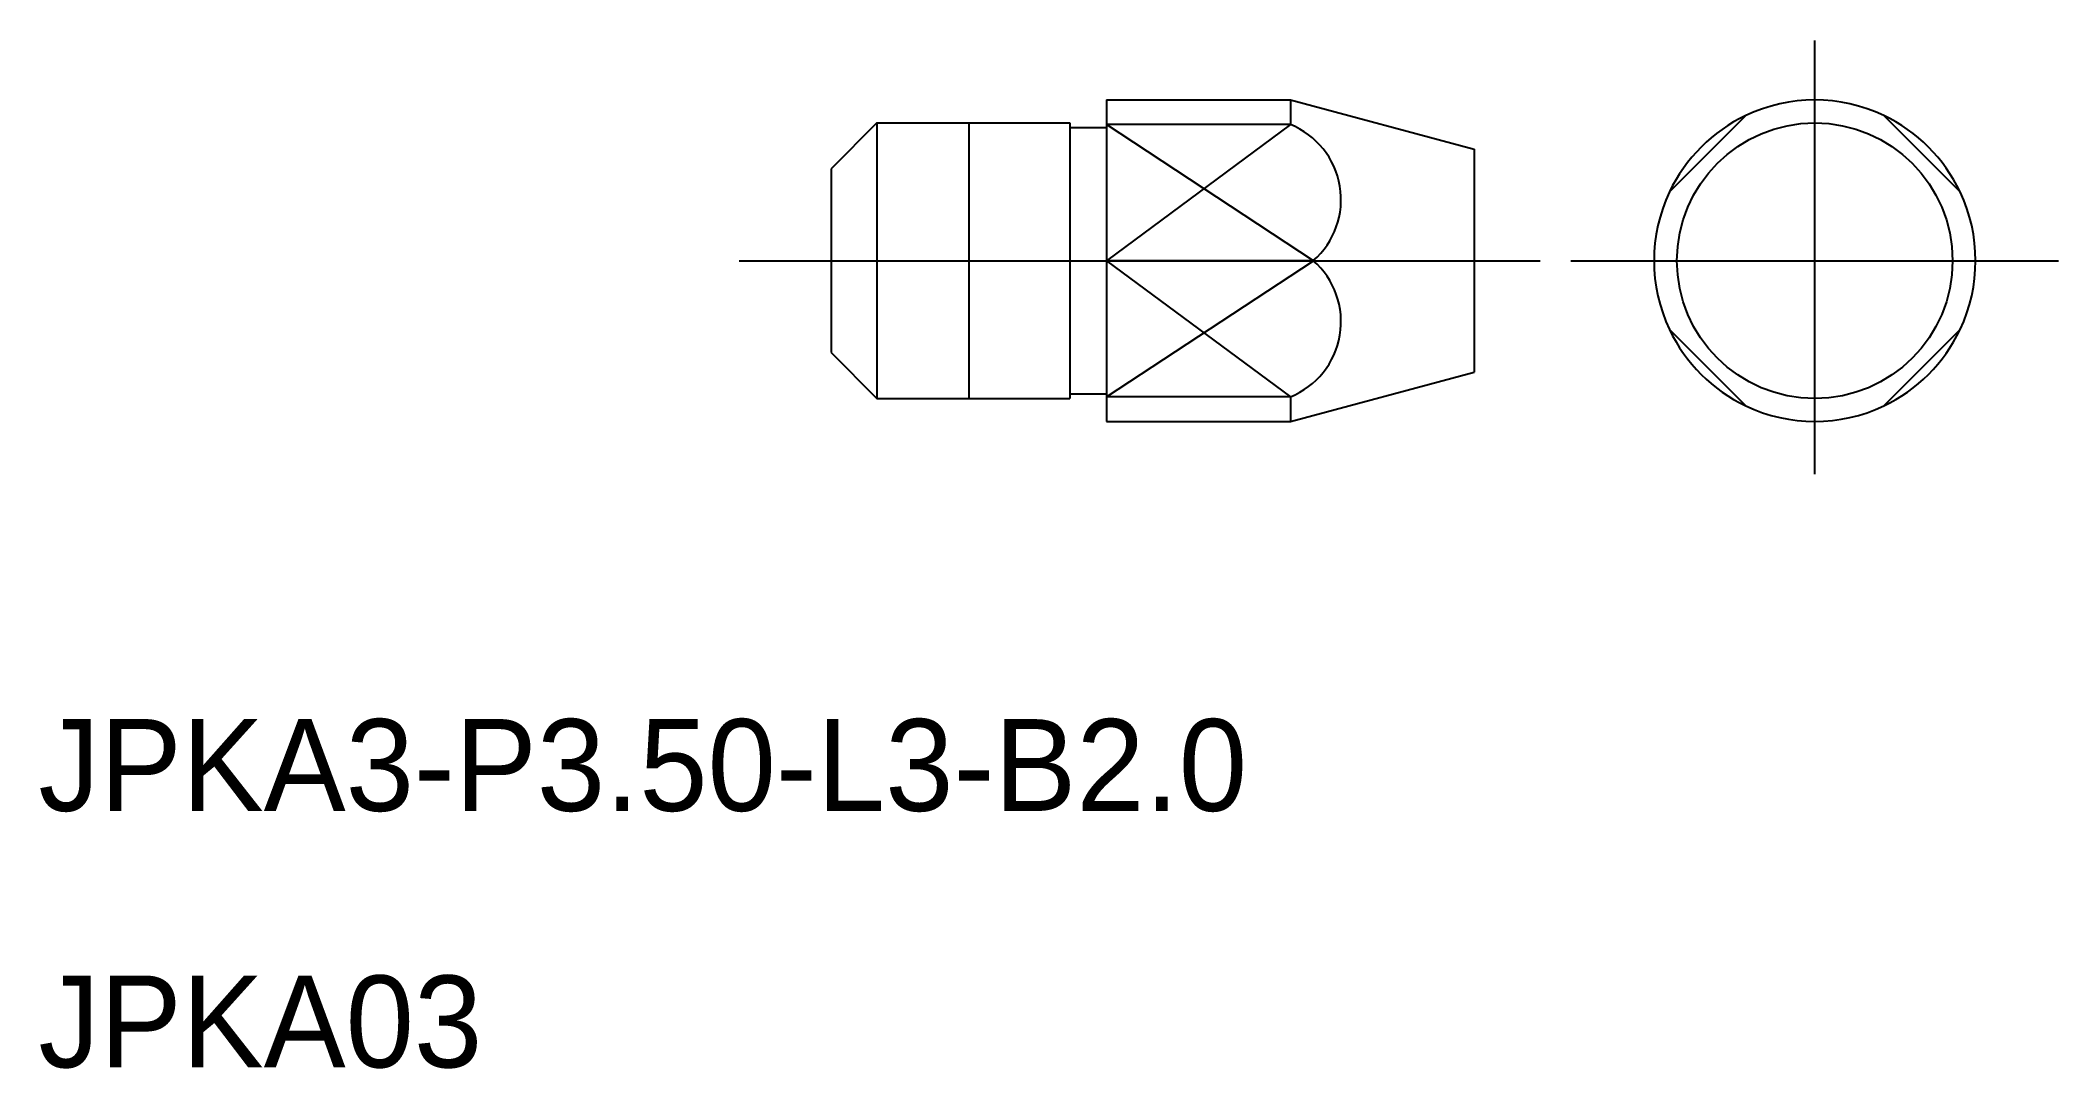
# Model space of a CAD drawing. Extents: x 576.3 to 598.3, y 576.8 to 588.
import ezdxf

# ---------------------------------------------------------------- set-up
doc = ezdxf.new("R2010")
doc.units = 0
for name, pattern in [('CENTER', [50.8, 31.75, -6.35, 6.35, -6.35]), ('DASHED', [19.05, 12.7, -6.35]), ('PHANTOM', [63.5, 31.75, -6.35, 6.35, -6.35, 6.35, -6.35])]:
    doc.linetypes.add(name, pattern=pattern)
doc.layers.get('0').update_dxf_attribs({"linetype": 'CONTINUOUS'})
doc.layers.add('CENTER', color=1, linetype='CENTER')

msp = doc.modelspace()

# ---------------------------------------------------------------- linework, layer by layer
at = {"color": 7, "linetype": 'CONTINUOUS'}
for p, q in [((587.927, 587.381), (587.927, 583.881)), ((587.927, 587.381), (589.927, 587.381)), ((589.927, 587.381), (589.927, 587.114)), ((589.927, 587.381), (591.927, 586.846)), ((585.427, 587.131), (584.927, 586.631)), ((585.427, 587.131), (587.527, 587.131)), ((585.427, 587.131), (585.427, 584.131)), ((587.527, 587.131), (587.527, 584.131)), ((587.527, 587.081), (587.927, 587.081)), ((589.927, 587.114), (587.927, 587.114)), ((594.054, 586.381), (594.885, 587.213)), ((596.385, 587.213), (597.216, 586.381)), ((591.927, 586.846), (591.927, 584.417)), ((584.927, 586.631), (584.927, 584.631)), ((590.177, 585.631), (587.927, 585.631)), ((594.885, 584.05), (594.054, 584.881)), ((597.216, 584.881), (596.385, 584.05)), ((584.927, 584.631), (585.427, 584.131)), ((589.927, 583.881), (591.927, 584.417)), ((587.527, 584.181), (587.927, 584.181)), ((585.427, 584.131), (587.527, 584.131)), ((589.927, 584.149), (587.927, 584.149)), ((589.927, 584.149), (589.927, 583.881)), ((587.927, 583.881), (589.927, 583.881))]:
    msp.add_line(p, q, dxfattribs=at)
at = {"color": 3, "linetype": 'CONTINUOUS'}
for p, q in [((586.427, 587.131), (586.427, 584.131)), ((589.927, 587.114), (587.927, 585.631)), ((590.177, 585.631), (587.927, 587.114)), ((587.927, 585.631), (589.927, 584.149)), ((587.927, 584.149), (590.177, 585.631))]:
    msp.add_line(p, q, dxfattribs=at)
at = {"color": 3, "linetype": 'DASHED'}
msp.add_circle((595.635, 585.631), 1.5, dxfattribs=at)
at = {"color": 7, "linetype": 'CONTINUOUS'}
for centre, radius, start, end in [((595.635, 585.631), 1.75, 64.6231, 115.3769), ((589.596, 586.296), 0.882, 311.1554, 67.9942), ((595.635, 585.631), 1.75, 154.6231, 205.3769), ((595.635, 585.631), 1.75, 334.6231, 25.3769), ((589.596, 584.967), 0.882, 292.0058, 48.8446), ((595.635, 585.631), 1.75, 244.6231, 295.3769)]:
    msp.add_arc(centre, radius, start, end, dxfattribs=at)
at = {"color": 3, "linetype": 'PHANTOM'}
for start, end in [(115.3769, 154.6231), (25.3769, 64.6231), (205.3769, 244.6231), (295.3769, 334.6231)]:
    msp.add_arc((595.635, 585.631), 1.75, start, end, dxfattribs=at)
at = {"layer": 'CENTER', "color": 1, "linetype": 'CONTINUOUS'}
for p, q in [((595.635, 583.309), (595.635, 588.03)), ((592.98, 585.631), (598.289, 585.631))]:
    msp.add_line(p, q, dxfattribs=at)
at = {"layer": 'CENTER', "color": 1, "linetype": 'CENTER'}
msp.add_line((583.927, 585.631), (592.644, 585.631), dxfattribs=at)

# ---------------------------------------------------------------- texts
at = {"color": 7, "linetype": 'CONTINUOUS'}
for s, p in [('JPKA3-P3.50-L3-B2.0', (576.299, 579.641)), ('JPKA03', (576.299, 576.849))]:
    msp.add_text(s, height=1, dxfattribs=at).set_placement(p)

doc.saveas('drawing.dxf')
